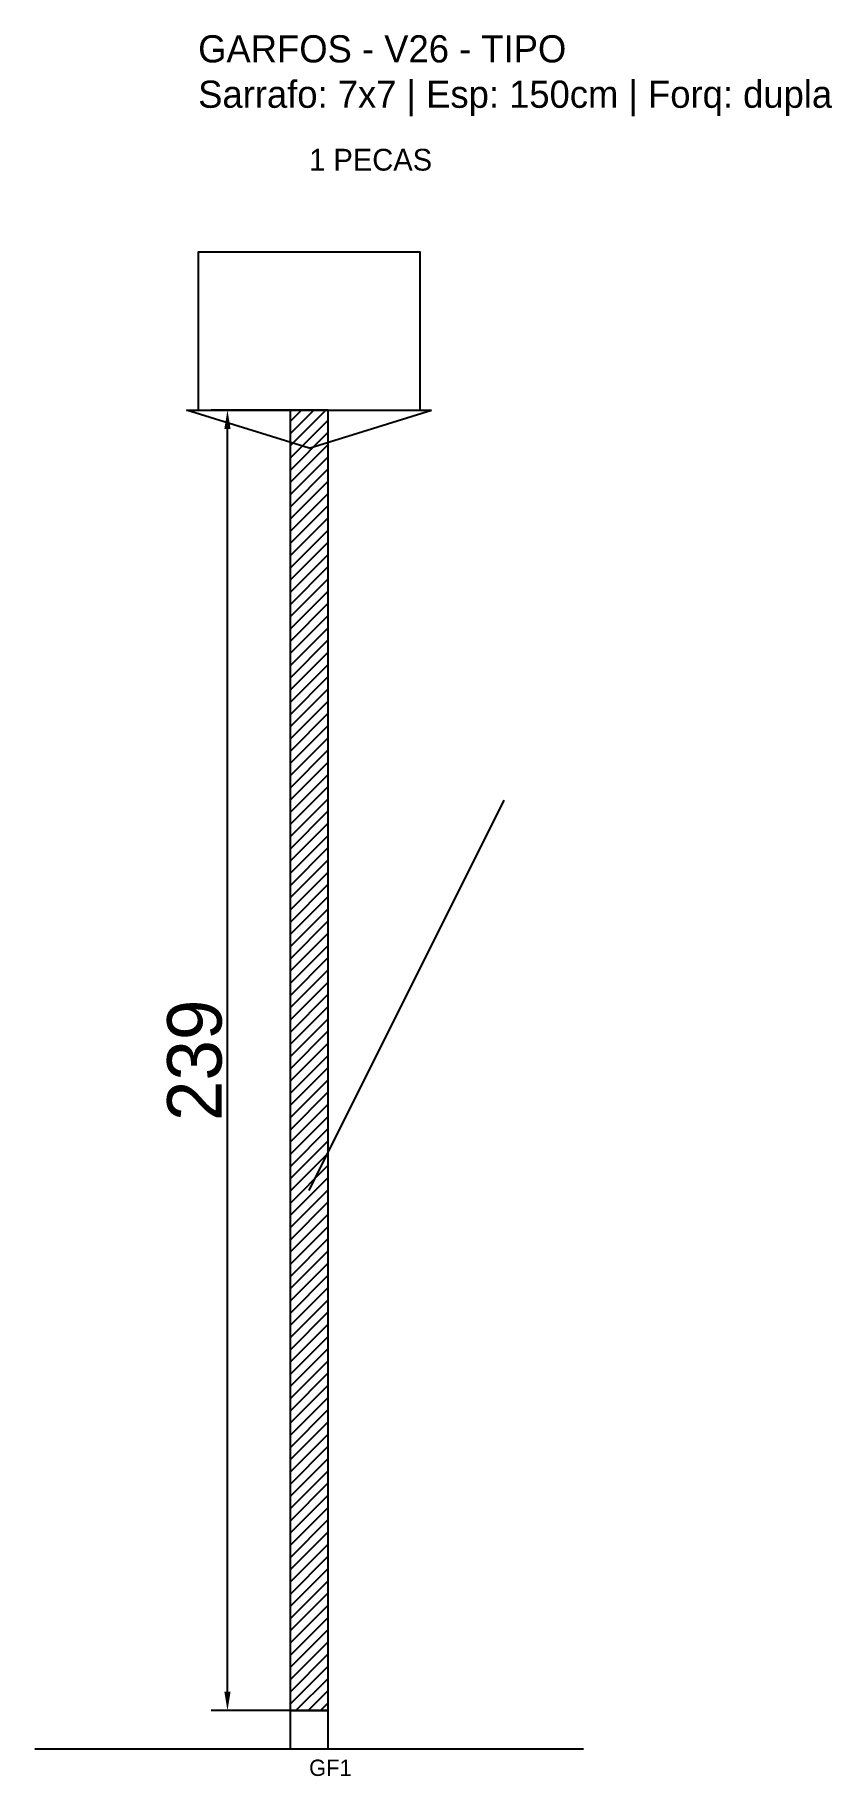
# Model space of a CAD drawing. Header units: metres. Extents: x -30 to 116, y -12 to 308.
import ezdxf

# ---------------------------------------------------------------- set-up
doc = ezdxf.new("R2010")
doc.units = ezdxf.units.M
for name, color, linetype in [('BARRA_ANCORAGEM', 1, 'Continuous'), ('COTA', 241, 'Continuous'), ('GARFOS OK', 3, 'Continuous'), ('NOME DA VIGA', 6, 'Continuous'), ('SARR_7x7', 40, 'Continuous'), ('VIGAS', 3, 'Continuous')]:
    doc.layers.add(name, color=color, linetype=linetype)
doc.dimstyles.new('EZ DXF', dxfattribs={"dimtxt": 10, "dimasz": 3.5, "dimexe": 3, "dimexo": 1.5, "dimgap": 1, "dimtad": 1, "dimdec": 1, "dimdsep": 46, "dimcen": 2.5, "dimazin": 3, "dimtfac": 1, "dimtmove": 0, "dimatfit": 3})

msp = doc.modelspace()

# ---------------------------------------------------------------- hatches: boundary and pattern name
at = {"layer": 'COTA'}
h = msp.add_hatch(dxfattribs=at)
h.set_pattern_fill('ANSI31', scale=0.5)
h.paths.add_polyline_path([(16.88, 0), (23.88, 0), (23.88, 239), (16.88, 239)])

# ---------------------------------------------------------------- linework, layer by layer
at = {"layer": 'BARRA_ANCORAGEM'}
msp.add_line((20.38, 95.6), (56.23, 167.3), dxfattribs=at)
at = {"layer": 'GARFOS OK'}
for p, q in [((20.38, 232), (-2.12, 239)), ((-2.12, 239), (42.88, 239)), ((20.38, 232), (42.88, 239))]:
    msp.add_line(p, q, dxfattribs=at)
at = {"layer": 'GARFOS OK', "linetype": 'CONTINUOUS'}
msp.add_line((-30, -7), (70.75, -7), dxfattribs=at)
at = {"layer": 'GARFOS OK'}
msp.add_lwpolyline([(16.88, 0), (23.88, 0), (23.88, 239), (16.88, 239), (16.88, 0)], dxfattribs=at)
at = {"layer": 'SARR_7x7'}
msp.add_lwpolyline([(16.88, -7), (23.88, -7), (23.88, 0), (16.88, 0), (16.88, -7)], dxfattribs=at)
at = {"layer": 'VIGAS'}
msp.add_lwpolyline([(0, 239), (40.75, 239), (40.75, 268), (0, 268), (0, 239)], dxfattribs=at)

# ---------------------------------------------------------------- texts
at = {"layer": 'NOME DA VIGA'}
for s, height, p in [('1 PECAS', 4, (20.38, 283)), ('GF1', 3, (20.38, -12))]:
    msp.add_text(s, height=height, dxfattribs=at).set_placement(p)
at = {"layer": 'NOME DA VIGA', "insert": (0, 293), "char_height": 5, "attachment_point": 7}
msp.add_mtext('GARFOS - V26 - TIPO\\PSarrafo: 7x7 | Esp: 150cm | Forq: dupla', dxfattribs=at)

# ---------------------------------------------------------------- dimensions: what is measured, and where the dimension line sits
at = {"layer": 'COTA'}
msp.add_linear_dim(base=(5.38, 0), p1=(20.38, 0), p2=(20.38, 239), angle=90, dimstyle='EZ DXF', dxfattribs=at).render()

doc.saveas('drawing.dxf')
